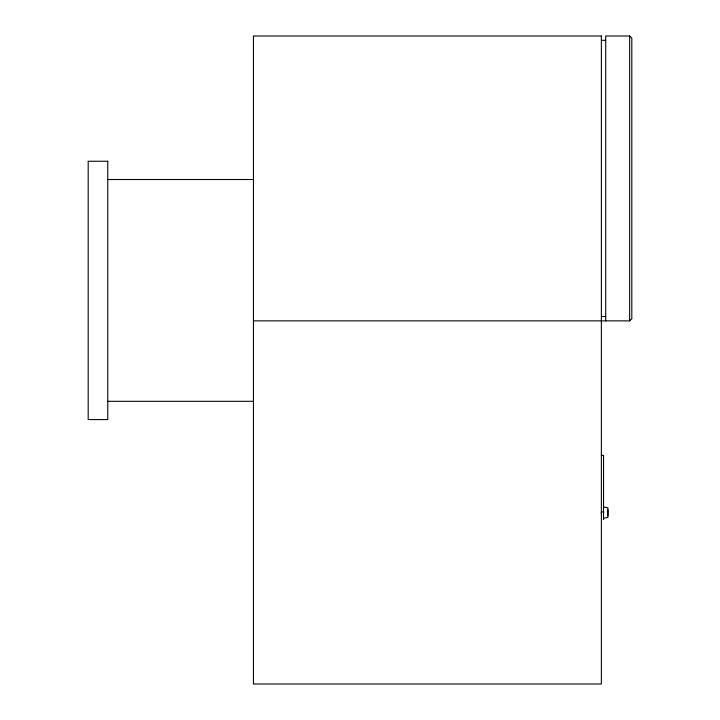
<?xml version="1.0" encoding="UTF-8"?>
<svg xmlns="http://www.w3.org/2000/svg" width="720" height="720" viewBox="0 0 720 720"><rect width="100%" height="100%" fill="white"/><g stroke="black" fill="none" stroke-linecap="round" stroke-linejoin="round"><path stroke-width="1.08" d="M601.371 513.873L601.371 511.902L603.54 511.902L603.54 513.873M603.54 518.49L603.54 519.507L603.54 455.364L601.371 455.364M253.449 320.859L629.64 320.859L631.809 318.681L631.809 38.178L629.64 36L605.718 36L605.718 320.859M603.54 518.256L607.896 517.41L607.896 507.798L603.54 506.952M601.371 40.347L605.718 40.347M107.757 179.514L253.449 179.514M601.371 316.512L605.718 316.512M107.757 401.319L253.449 401.319M607.896 509.76L607.896 515.853M629.64 36L629.64 320.859M601.371 36L253.449 36L253.449 684L601.371 684L601.371 36M107.757 161.253L88.191 161.253L88.191 419.58L107.757 419.58L107.757 161.253"/></g></svg>
